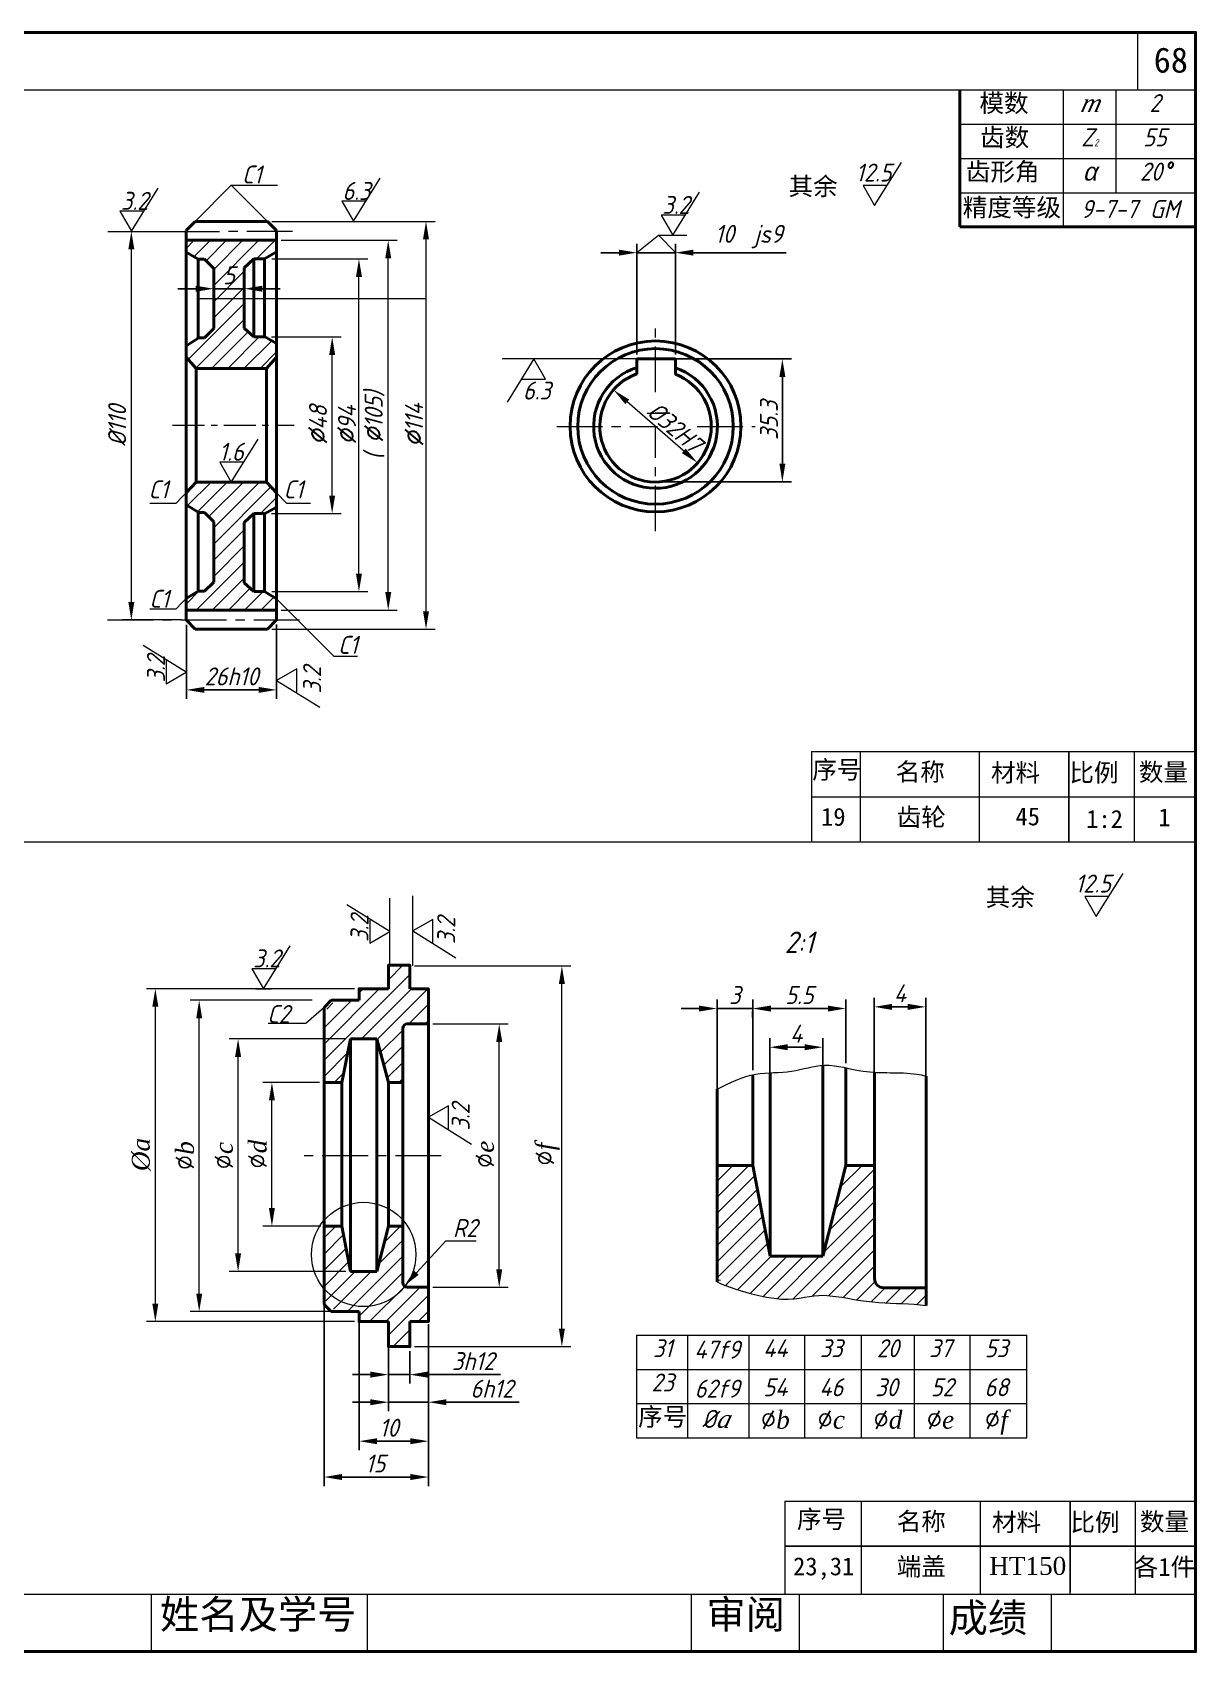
# Model space of a CAD drawing. Header units: millimetres. Extents: x -634 to 1374, y -314 to 507.
# Drawn here: x 1212.4 to 1374.1, y 282.2 to 507.2 of the extents above; entities that cross this region are included whole.
import ezdxf

# ---------------------------------------------------------------- set-up
doc = ezdxf.new("R2010")
doc.units = ezdxf.units.MM
doc.header["$LTSCALE"] = 0.2
doc.linetypes.add('CENTER', pattern=[50.8, 31.75, -6.35, 6.35, -6.35])
for name, color, linetype, lineweight in [('填', 7, 'Continuous', 9), ('标', 7, 'Continuous', 13), ('点', 7, 'CENTER', 15), ('粗', 7, 'Continuous', 40), ('粗实线', 7, 'Continuous', 40), ('细', 7, 'Continuous', 15), ('细线', 7, 'Continuous', 15)]:
    doc.layers.add(name, color=color, linetype=linetype, lineweight=lineweight)
doc.styles.get("Standard").update_dxf_attribs({"font": 'isocp.shx', "oblique": 15, "height": 2.5})
doc.styles.add('字', font='SIMFANG.TTF', dxfattribs={"height": 2.5})
doc.styles.add('字2', font='SIMFANG.TTF', dxfattribs={"height": 4})
doc.styles.add('数字', font='TIMESI.TTF', dxfattribs={"height": 2.5})
doc.dimstyles.new('ISO-25', dxfattribs={"dimtxt": 2.5, "dimasz": 2.5, "dimexe": 1.25, "dimexo": 0.625, "dimtad": 1, "dimdsep": 46, "dimtxsty": 'Standard', "dimcen": 2.5, "dimadec": 0, "dimazin": 0, "dimtfac": 1, "dimtmove": 0, "dimatfit": 3, "dimfxl": 0, "dimarcsym": 0})

# ---------------------------------------------------------------- blocks, each defined once
blk = doc.blocks.new('*D1')
at = {"layer": 'Defpoints', "color": 0}
for p in [(1252.95, 332.05), (1267.46, 328.38), (1267.46, 306.5)]:
    blk.add_point(p, dxfattribs=at)
at = {"layer": '标', "color": 0, "lineweight": -2}
for p, q in [((1252.95, 331.43), (1252.95, 305.25)), ((1267.46, 327.75), (1267.46, 305.25)), ((1255.45, 306.5), (1264.96, 306.5))]:
    blk.add_line(p, q, dxfattribs=at)
at = {"layer": '标', "color": 0}
for points in [[(1255.45, 306.92), (1255.45, 306.08), (1252.95, 306.5)], [(1264.96, 306.92), (1264.96, 306.08), (1267.46, 306.5)]]:
    blk.add_solid(points, dxfattribs=at)
at = {"layer": '标', "color": 0, "insert": (1260.07, 308.38), "char_height": 2.5, "attachment_point": 5}
blk.add_mtext('15', dxfattribs=at)
blk = doc.blocks.new('*D2')
at = {"layer": 'Defpoints', "color": 0}
for p in [(1257.82, 329.49), (1267.46, 327.98), (1267.46, 311.48)]:
    blk.add_point(p, dxfattribs=at)
at = {"layer": '标', "color": 0, "lineweight": -2}
for p, q in [((1257.82, 328.87), (1257.82, 310.23)), ((1267.46, 327.35), (1267.46, 310.23)), ((1260.32, 311.48), (1264.96, 311.48))]:
    blk.add_line(p, q, dxfattribs=at)
at = {"layer": '标', "color": 0}
for points in [[(1260.32, 311.89), (1260.32, 311.06), (1257.82, 311.48)], [(1264.96, 311.89), (1264.96, 311.06), (1267.46, 311.48)]]:
    blk.add_solid(points, dxfattribs=at)
at = {"layer": '标', "color": 0, "insert": (1261.96, 313.35), "char_height": 2.5, "attachment_point": 5}
blk.add_mtext('10', dxfattribs=at)
blk = doc.blocks.new('*D3')
at = {"layer": 'Defpoints', "color": 0}
for p in [(1261.89, 328.1), (1267.46, 328.38), (1267.46, 316.9)]:
    blk.add_point(p, dxfattribs=at)
at = {"layer": '标', "color": 0, "lineweight": -2}
for p, q in [((1261.89, 327.47), (1261.89, 315.65)), ((1267.46, 327.75), (1267.46, 315.65)), ((1259.39, 316.9), (1256.89, 316.9)), ((1261.89, 316.9), (1267.46, 316.9)), ((1269.96, 316.9), (1280.04, 316.9))]:
    blk.add_line(p, q, dxfattribs=at)
at = {"layer": '标', "color": 0}
for points in [[(1259.39, 317.31), (1259.39, 316.48), (1261.89, 316.9)], [(1269.96, 317.31), (1269.96, 316.48), (1267.46, 316.9)]]:
    blk.add_solid(points, dxfattribs=at)
at = {"layer": '标', "color": 0, "insert": (1276.25, 318.77), "char_height": 2.5, "attachment_point": 5}
blk.add_mtext('6h12', dxfattribs=at)
blk = doc.blocks.new('*D4')
at = {"layer": 'Defpoints', "color": 0}
for p in [(1261.89, 324.62), (1264.87, 324.62), (1264.87, 320.73)]:
    blk.add_point(p, dxfattribs=at)
at = {"layer": '标', "color": 0, "lineweight": -2}
for p, q in [((1261.89, 323.99), (1261.89, 319.48)), ((1264.87, 323.99), (1264.87, 319.48)), ((1259.39, 320.73), (1256.89, 320.73)), ((1261.89, 320.73), (1264.87, 320.73)), ((1267.37, 320.73), (1277.46, 320.73))]:
    blk.add_line(p, q, dxfattribs=at)
at = {"layer": '标', "color": 0}
for points in [[(1259.39, 321.15), (1259.39, 320.31), (1261.89, 320.73)], [(1267.37, 321.15), (1267.37, 320.31), (1264.87, 320.73)]]:
    blk.add_solid(points, dxfattribs=at)
at = {"layer": '标', "color": 0, "insert": (1273.66, 322.6), "char_height": 2.5, "attachment_point": 5}
blk.add_mtext('3h12', dxfattribs=at)
blk = doc.blocks.new('*D5')
at = {"layer": 'Defpoints', "color": 0}
for p in [(1298.99, 461.86), (1316.61, 461.86), (1298.99, 444.79)]:
    blk.add_point(p, dxfattribs=at)
at = {"layer": '标', "color": 0, "lineweight": -2}
for p, q in [((1299.62, 461.86), (1317.86, 461.86)), ((1316.61, 447.29), (1316.61, 459.36)), ((1299.62, 444.79), (1317.86, 444.79))]:
    blk.add_line(p, q, dxfattribs=at)
at = {"layer": '标', "color": 0}
for points in [[(1316.2, 459.36), (1317.03, 459.36), (1316.61, 461.86)], [(1316.2, 447.29), (1317.03, 447.29), (1316.61, 444.79)]]:
    blk.add_solid(points, dxfattribs=at)
at = {"layer": '标', "color": 0, "insert": (1314.74, 453.33), "char_height": 2.5, "attachment_point": 5, "rotation": 90}
blk.add_mtext('35.3', dxfattribs=at)
blk = doc.blocks.new('*D6')
at = {"layer": 'Defpoints', "color": 0}
for p in [(1301.75, 476.63), (1296.4, 461.86), (1301.75, 461.86)]:
    blk.add_point(p, dxfattribs=at)
at = {"layer": '细', "color": 0, "lineweight": -2}
for p, q in [((1296.4, 462.49), (1296.4, 477.88)), ((1301.75, 462.49), (1301.75, 477.88)), ((1293.9, 476.63), (1291.4, 476.63)), ((1296.4, 476.63), (1301.75, 476.63)), ((1304.25, 476.63), (1317.15, 476.63))]:
    blk.add_line(p, q, dxfattribs=at)
at = {"layer": '细', "color": 0}
for points in [[(1293.9, 477.05), (1293.9, 476.22), (1296.4, 476.63)], [(1304.25, 477.05), (1304.25, 476.22), (1301.75, 476.63)]]:
    blk.add_solid(points, dxfattribs=at)
at = {"layer": '细', "color": 0, "insert": (1311.95, 478.87), "char_height": 2.5, "attachment_point": 5}
blk.add_mtext('10  js9', dxfattribs=at)
blk = doc.blocks.new('*D7')
at = {"layer": 'Defpoints', "color": 0}
for p in [(1233.83, 425.55), (1246.36, 425.59), (1246.36, 415.88)]:
    blk.add_point(p, dxfattribs=at)
at = {"layer": '标', "color": 0, "lineweight": -2}
for p, q in [((1233.83, 424.92), (1233.83, 414.63)), ((1246.36, 424.97), (1246.36, 414.63)), ((1236.33, 415.88), (1243.86, 415.88))]:
    blk.add_line(p, q, dxfattribs=at)
at = {"layer": '标', "color": 0}
for points in [[(1236.33, 416.29), (1236.33, 415.46), (1233.83, 415.88)], [(1243.86, 416.29), (1243.86, 415.46), (1246.36, 415.88)]]:
    blk.add_solid(points, dxfattribs=at)
at = {"layer": '标', "color": 0, "insert": (1240.1, 417.75), "char_height": 2.5, "attachment_point": 5}
blk.add_mtext('26h10', dxfattribs=at)
blk = doc.blocks.new('*D8')
at = {"layer": 'Defpoints', "color": 0}
for p in [(1237.63, 471.62), (1237.63, 471.04), (1241.87, 471.12)]:
    blk.add_point(p, dxfattribs=at)
at = {"layer": '标', "color": 0, "lineweight": -2}
for p, q in [((1237.63, 471.67), (1237.63, 472.87)), ((1241.87, 471.74), (1241.87, 472.87)), ((1235.13, 471.62), (1232.63, 471.62)), ((1241.87, 471.62), (1237.63, 471.62)), ((1244.37, 471.62), (1246.87, 471.62))]:
    blk.add_line(p, q, dxfattribs=at)
at = {"layer": '标', "color": 0}
for points in [[(1235.13, 472.04), (1235.13, 471.21), (1237.63, 471.62)], [(1244.37, 472.04), (1244.37, 471.21), (1241.87, 471.62)]]:
    blk.add_solid(points, dxfattribs=at)
at = {"layer": '标', "color": 0, "insert": (1239.75, 473.5), "char_height": 2.5, "attachment_point": 5}
blk.add_mtext('5', dxfattribs=at)
blk = doc.blocks.new('CUZAO')
for p, q in [((-20.17, -4.19), (-15.78, 2.87)), ((-18.27, -0.9), (-22.07, -0.9)), ((-22.07, -0.9), (-20.17, -4.19))]:
    blk.add_line(p, q)
blk = doc.blocks.new('*D38')
at = {"layer": 'Defpoints', "color": 0}
for p in [(1312.47, 371.85), (1312.47, 371.6), (1307.54, 359.79)]:
    blk.add_point(p, dxfattribs=at)
at = {"layer": '细', "color": 0, "lineweight": -2}
for p, q in [((1305.04, 371.6), (1302.54, 371.6)), ((1307.54, 360.41), (1307.54, 372.85)), ((1307.54, 371.6), (1312.47, 371.6)), ((1314.97, 371.6), (1317.47, 371.6)), ((1312.47, 371.22), (1312.47, 370.35))]:
    blk.add_line(p, q, dxfattribs=at)
at = {"layer": '细', "color": 0}
for points in [[(1305.04, 372.01), (1305.04, 371.18), (1307.54, 371.6)], [(1314.97, 372.01), (1314.97, 371.18), (1312.47, 371.6)]]:
    blk.add_solid(points, dxfattribs=at)
at = {"layer": '细', "color": 0, "insert": (1310.01, 373.47), "char_height": 2.5, "attachment_point": 5}
blk.add_mtext('3', dxfattribs=at)
blk = doc.blocks.new('*D39')
at = {"layer": 'Defpoints', "color": 0}
for p in [(1336.52, 371.83), (1329.36, 362.12), (1336.52, 361.6)]:
    blk.add_point(p, dxfattribs=at)
at = {"layer": '细', "color": 0, "lineweight": -2}
for p, q in [((1329.36, 362.74), (1329.36, 373.08)), ((1331.86, 371.83), (1334.02, 371.83)), ((1336.52, 362.22), (1336.52, 373.08))]:
    blk.add_line(p, q, dxfattribs=at)
at = {"layer": '细', "color": 0}
for points in [[(1331.86, 372.25), (1331.86, 371.41), (1329.36, 371.83)], [(1334.02, 372.25), (1334.02, 371.41), (1336.52, 371.83)]]:
    blk.add_solid(points, dxfattribs=at)
at = {"layer": '细', "color": 0, "insert": (1332.94, 373.71), "char_height": 2.5, "attachment_point": 5}
blk.add_mtext('4', dxfattribs=at)
blk = doc.blocks.new('*D40')
at = {"layer": 'Defpoints', "color": 0}
for p in [(1322.21, 366.22), (1322.21, 363.08), (1314.85, 362.05)]:
    blk.add_point(p, dxfattribs=at)
at = {"layer": '细', "color": 0, "lineweight": -2}
for p, q in [((1314.85, 362.68), (1314.85, 367.47)), ((1322.21, 363.71), (1322.21, 367.47)), ((1317.35, 366.22), (1319.71, 366.22))]:
    blk.add_line(p, q, dxfattribs=at)
at = {"layer": '细', "color": 0}
for points in [[(1317.35, 366.64), (1317.35, 365.81), (1314.85, 366.22)], [(1319.71, 366.64), (1319.71, 365.81), (1322.21, 366.22)]]:
    blk.add_solid(points, dxfattribs=at)
at = {"layer": '细', "color": 0, "insert": (1318.53, 368.1), "char_height": 2.5, "attachment_point": 5}
blk.add_mtext('4', dxfattribs=at)
blk = doc.blocks.new('*D41')
at = {"layer": 'Defpoints', "color": 0}
for p in [(1325.43, 371.6), (1312.52, 362.4), (1325.43, 363.37)]:
    blk.add_point(p, dxfattribs=at)
at = {"layer": '填', "color": 0, "lineweight": -2}
for p, q in [((1312.52, 363.02), (1312.52, 372.85)), ((1315.02, 371.6), (1322.93, 371.6)), ((1325.43, 364), (1325.43, 372.85))]:
    blk.add_line(p, q, dxfattribs=at)
at = {"layer": '填', "color": 0}
for points in [[(1315.02, 372.01), (1315.02, 371.18), (1312.52, 371.6)], [(1322.93, 372.01), (1322.93, 371.18), (1325.43, 371.6)]]:
    blk.add_solid(points, dxfattribs=at)
at = {"layer": '填', "color": 0, "insert": (1318.97, 373.47), "char_height": 2.5, "attachment_point": 5}
blk.add_mtext('5.5', dxfattribs=at)

msp = doc.modelspace()

# ---------------------------------------------------------------- hatches: boundary and pattern name
at = {"layer": '填'}
h = msp.add_hatch(dxfattribs=at)
h.set_pattern_fill('ANSI31', color=256, scale=0.5, style=0)
h.paths.add_polyline_path([(1241.87, 474.542), (1243.22, 475.762), (1244.68, 475.762), (1246.364, 476.762), (1246.364, 478.349), (1233.78, 478.349), (1233.78, 476.715), (1235.465, 475.715), (1236.352, 475.715), (1237.632, 474.435), (1237.632, 470.254), (1241.87, 470.254)])
h.paths.add_polyline_path([(1237.632, 466.072), (1236.352, 464.792), (1235.562, 464.792), (1233.78, 463.69), (1233.78, 462.089), (1235.193, 460.552), (1244.951, 460.552), (1246.364, 462.089), (1246.364, 464.011), (1244.68, 464.97), (1244.68, 464.913), (1243.22, 464.913), (1241.87, 466.145), (1241.87, 470.254), (1237.632, 470.254)])
h.paths.add_polyline_path([(1237.632, 439.225), (1237.632, 430.863), (1236.352, 429.583), (1235.465, 429.583), (1233.78, 428.583), (1233.78, 426.948), (1246.364, 426.948), (1246.364, 428.536), (1244.68, 429.536), (1243.22, 429.536), (1241.87, 430.756), (1241.87, 439.153), (1243.22, 440.385), (1244.68, 440.385), (1244.68, 440.328), (1246.364, 441.287), (1246.364, 443.27), (1244.951, 444.746), (1235.193, 444.746), (1234.068, 443.571), (1233.78, 443.27), (1233.78, 441.608), (1235.562, 440.505), (1236.352, 440.505)])
h.paths.add_polyline_path([(1238.496, 474.764), (1241.006, 474.764), (1241.006, 471.729), (1238.496, 471.729)], flags=24)
h = msp.add_hatch(dxfattribs=at)
h.set_pattern_fill('ANSI31', color=256, scale=0.5, style=0)
h.set_pattern_definition([(45, (0.119, 5.1206), (-1.122532, 1.122532), [])])
h.paths.add_polyline_path([(1260.302, 335.061), (1256.625, 335.061), (1255.434, 341.376), (1252.949, 341.376), (1252.949, 332.051, 0.4142136), (1255.509, 329.491), (1257.818, 329.491), (1257.818, 328.099), (1261.892, 328.099), (1261.892, 324.618), (1264.873, 324.618), (1264.873, 328.099), (1267.457, 328.099), (1267.457, 332.873), (1264.52, 332.873, -0.4142136), (1263.88, 333.513), (1263.88, 341.376), (1261.892, 341.376)])
h.paths.add_polyline_path([(1257.818, 374.343), (1257.818, 372.752), (1255.509, 372.752, 0.4142136), (1252.949, 370.192), (1252.949, 361.329), (1255.434, 361.329), (1256.625, 367.382), (1260.302, 367.382), (1261.892, 361.329), (1263.88, 361.329), (1263.88, 368.83, -0.4142136), (1264.52, 369.47), (1267.457, 369.47), (1267.457, 374.343), (1264.873, 374.343), (1264.873, 377.625), (1261.892, 377.625), (1261.892, 374.343)])
h = msp.add_hatch(dxfattribs=at)
h.set_pattern_fill('ANSI31', color=256, scale=0.5, style=0)
h.set_pattern_definition([(45, (-133.2397, -2.0498), (-1.122532, 1.122532), [])])
edge = h.paths.add_edge_path()
edge.add_spline(control_points=[(1307.544, 333.622), (1308.405, 333.081), (1317.115, 330.254), (1321.378, 332.431), (1328.399, 330.584), (1333.276, 330.681), (1336.016, 330.41), (1336.561, 330.349)], knot_values=[0.9894841, 0.9894841, 0.9894841, 0.9894841, 3.929878, 7.0438825, 10.3838931, 13.7046085, 14.5268741, 14.5268741, 14.5268741, 14.5268741], degree=3, periodic=0)
edge.add_line((1336.561, 330.349), (1336.561, 332.794))
edge.add_line((1336.561, 332.794), (1330.686, 332.794))
edge.add_arc((1330.686, 334.074), 1.28, 180, 270, ccw=False)
edge.add_line((1329.406, 334.074), (1329.406, 349.8))
edge.add_line((1329.406, 349.8), (1325.432, 349.8))
edge.add_line((1325.432, 349.8), (1322.252, 337.17))
edge.add_line((1322.252, 337.17), (1314.898, 337.17))
edge.add_line((1314.898, 337.17), (1312.516, 349.8))
edge.add_line((1312.516, 349.8), (1307.544, 349.8))
edge.add_line((1307.544, 349.8), (1307.544, 333.622))

# ---------------------------------------------------------------- linework, layer by layer
for p, q in [((1356.421, 394.741), (1356.421, 407.296)), ((1356.562, 290.59), (1356.562, 303.146)), ((1316.955, 296.874), (1374.144, 296.874))]:
    msp.add_line(p, q)
at = {"layer": '标'}
for p, q in [((1235.06, 480.984), (1240.073, 485.994)), ((1245.084, 480.984), (1240.073, 485.994)), ((1240.073, 485.994), (1246.504, 485.994)), ((1233.78, 479.704), (1235.06, 480.984)), ((1246.364, 479.704), (1245.084, 480.984)), ((1245.709, 480.984), (1268.367, 480.984)), ((1246.989, 478.349), (1263.119, 478.349)), ((1267.117, 426.814), (1267.117, 478.484)), ((1296.398, 476.635), (1299.425, 479.046)), ((1299.425, 479.046), (1301.749, 476.635)), ((1299.425, 479.046), (1303.325, 479.046)), ((1303.325, 479.046), (1303.325, 479.046)), ((1245.705, 475.762), (1259.052, 475.762)), ((1261.869, 429.465), (1261.869, 475.849)), ((1257.802, 432.036), (1257.802, 473.262)), ((1235.465, 470.254), (1267.117, 470.254)), ((1245.638, 464.913), (1255.329, 464.913)), ((1254.079, 442.885), (1254.079, 462.413)), ((1296.398, 461.862), (1277.698, 461.862)), ((1304.213, 447.958), (1295.066, 455.904)), ((1234.068, 443.571), (1232.401, 441.827)), ((1235.193, 444.746), (1234.068, 443.571)), ((1244.951, 444.746), (1246.364, 443.27)), ((1246.364, 443.27), (1247.744, 441.827)), ((1228.779, 441.827), (1232.401, 441.827)), ((1247.744, 441.827), (1251.068, 441.827)), ((1245.638, 440.385), (1255.329, 440.385)), ((1234.068, 428.884), (1232.401, 427.14)), ((1245.705, 429.536), (1259.052, 429.536)), ((1246.364, 428.536), (1254.294, 420.554)), ((1228.779, 427.14), (1232.401, 427.14)), ((1246.989, 426.965), (1263.119, 426.965)), ((1245.709, 424.314), (1268.367, 424.314)), ((1254.283, 420.554), (1257.608, 420.554)), ((1265.273, 377.521), (1265.273, 387.248)), ((1262.104, 377.625), (1262.104, 386.952)), ((1265.498, 377.521), (1287.236, 377.521)), ((1257.193, 374.343), (1228.271, 374.343)), ((1243.416, 374.343), (1245.666, 374.343)), ((1285.986, 327.118), (1285.986, 375.021)), ((1229.521, 330.599), (1229.521, 371.843)), ((1251.296, 372.752), (1234.364, 372.752)), ((1235.614, 331.991), (1235.614, 370.252)), ((1268.082, 369.47), (1278.534, 369.47)), ((1256, 367.382), (1239.762, 367.382)), ((1277.284, 335.373), (1277.284, 366.97)), ((1241.012, 337.561), (1241.012, 364.882)), ((1252.324, 361.329), (1244.462, 361.329)), ((1245.712, 343.876), (1245.712, 358.829)), ((1252.529, 341.376), (1244.462, 341.376)), ((1256, 335.061), (1239.762, 335.061)), ((1268.082, 332.873), (1278.534, 332.873)), ((1257.193, 329.491), (1234.364, 329.491)), ((1257.193, 328.099), (1228.271, 328.099)), ((1265.498, 324.618), (1287.236, 324.618))]:
    msp.add_line(p, q, dxfattribs=at)
for points in [[(1266.7, 478.484), (1267.533, 478.484), (1267.117, 480.984)], [(1261.452, 475.849), (1262.286, 475.849), (1261.869, 478.349)], [(1257.385, 473.262), (1258.219, 473.262), (1257.802, 475.762)], [(1253.662, 462.413), (1254.496, 462.413), (1254.079, 464.913)], [(1295.339, 456.219), (1294.793, 455.59), (1293.179, 457.544)], [(1303.193, 449.396), (1302.646, 448.767), (1304.807, 447.442)], [(1253.662, 442.885), (1254.496, 442.885), (1254.079, 440.385)], [(1257.385, 432.036), (1258.219, 432.036), (1257.802, 429.536)], [(1261.452, 429.465), (1262.286, 429.465), (1261.869, 426.965)], [(1266.7, 426.814), (1267.533, 426.814), (1267.117, 424.314)], [(1285.569, 375.021), (1286.403, 375.021), (1285.986, 377.521)], [(1229.104, 371.843), (1229.938, 371.843), (1229.521, 374.343)], [(1235.198, 370.252), (1236.031, 370.252), (1235.614, 372.752)], [(1276.867, 366.97), (1277.701, 366.97), (1277.284, 369.47)], [(1240.595, 364.882), (1241.428, 364.882), (1241.012, 367.382)], [(1245.295, 358.829), (1246.128, 358.829), (1245.712, 361.329)], [(1245.295, 343.876), (1246.128, 343.876), (1245.712, 341.376)], [(1240.595, 337.561), (1241.428, 337.561), (1241.012, 335.061)], [(1276.867, 335.373), (1277.701, 335.373), (1277.284, 332.873)], [(1235.198, 331.991), (1236.031, 331.991), (1235.614, 329.491)], [(1229.104, 330.599), (1229.938, 330.599), (1229.521, 328.099)], [(1285.569, 327.118), (1286.403, 327.118), (1285.986, 324.618)]]:
    msp.add_solid(points, dxfattribs=at)
at = {"layer": '点'}
for p, q in [((1248.593, 479.589), (1235.715, 479.532)), ((1298.993, 457.227), (1298.993, 467.112)), ((1285.263, 452.493), (1299.278, 452.493)), ((1298.993, 437.941), (1298.993, 452.316)), ((1304.766, 452.493), (1312.821, 452.493)), ((1249.551, 425.547), (1222.883, 425.547)), ((1269.224, 351.147), (1249.165, 351.147))]:
    msp.add_line(p, q, dxfattribs=at)
at = {"layer": '点', "ltscale": 0.7}
msp.add_line((1231.926, 452.649), (1248.81, 452.649), dxfattribs=at)
at = {"layer": '粗'}
for p, q in [((1235.06, 480.984), (1233.78, 479.704)), ((1233.78, 479.704), (1233.78, 476.715)), ((1245.084, 480.984), (1235.06, 480.984)), ((1246.364, 479.704), (1245.084, 480.984)), ((1246.364, 476.762), (1246.364, 479.704)), ((1246.364, 478.349), (1233.78, 478.349)), ((1233.78, 425.594), (1233.78, 476.715)), ((1233.78, 476.715), (1235.465, 475.715)), ((1236.352, 475.715), (1235.465, 475.715)), ((1235.465, 475.715), (1235.465, 464.792)), ((1236.352, 475.715), (1237.632, 474.435)), ((1241.87, 474.542), (1243.22, 475.762)), ((1243.22, 475.762), (1243.22, 464.913)), ((1243.22, 475.762), (1244.68, 475.762)), ((1246.364, 476.762), (1244.68, 475.762)), ((1246.364, 476.762), (1246.364, 425.594)), ((1237.632, 466.072), (1237.632, 474.435)), ((1241.87, 474.542), (1241.87, 466.145)), ((1236.352, 464.792), (1237.632, 466.072)), ((1241.87, 466.145), (1243.22, 464.913)), ((1233.78, 463.69), (1235.564, 464.793)), ((1235.465, 464.792), (1236.352, 464.792)), ((1243.22, 464.913), (1244.68, 464.913)), ((1246.364, 464.011), (1244.68, 464.97)), ((1233.78, 462.089), (1235.193, 460.552)), ((1244.951, 460.552), (1246.364, 462.089)), ((1296.398, 461.862), (1301.749, 461.862)), ((1296.398, 461.862), (1296.398, 459.744)), ((1301.749, 461.862), (1301.749, 459.684)), ((1244.951, 460.552), (1235.193, 460.552)), ((1235.193, 460.552), (1235.193, 452.649)), ((1244.951, 452.649), (1244.951, 460.552)), ((1235.193, 444.746), (1235.193, 452.649)), ((1244.951, 452.649), (1244.951, 444.746)), ((1233.78, 443.27), (1235.193, 444.746)), ((1244.951, 444.746), (1235.193, 444.746)), ((1244.951, 444.746), (1246.364, 443.27)), ((1233.78, 441.608), (1235.564, 440.505)), ((1246.364, 441.287), (1244.68, 440.328)), ((1235.465, 429.583), (1235.465, 440.505)), ((1235.465, 440.505), (1236.352, 440.505)), ((1236.352, 440.505), (1237.632, 439.225)), ((1237.632, 439.225), (1237.632, 430.863)), ((1241.87, 439.153), (1243.22, 440.385)), ((1241.87, 430.756), (1241.87, 439.153)), ((1243.22, 429.536), (1243.22, 440.385)), ((1243.22, 440.385), (1244.68, 440.385)), ((1236.352, 429.583), (1237.632, 430.863)), ((1241.87, 430.756), (1243.22, 429.536)), ((1233.78, 428.583), (1235.465, 429.583)), ((1236.352, 429.583), (1235.465, 429.583)), ((1243.22, 429.536), (1244.68, 429.536)), ((1246.364, 428.536), (1244.68, 429.536)), ((1246.364, 426.948), (1233.78, 426.948)), ((1235.06, 424.314), (1233.78, 425.594)), ((1246.364, 425.594), (1245.084, 424.314)), ((1245.084, 424.314), (1235.06, 424.314)), ((1252.949, 371.752), (1253.949, 372.752)), ((1252.949, 330.491), (1252.949, 371.752)), ((1257.818, 372.752), (1253.949, 372.752)), ((1257.818, 372.752), (1255.509, 372.752)), ((1267.457, 369.47), (1264.52, 369.47)), ((1255.434, 361.329), (1256.625, 367.382)), ((1256.625, 335.061), (1256.625, 367.382)), ((1260.302, 367.382), (1256.625, 367.382)), ((1260.302, 335.061), (1260.302, 367.382)), ((1260.302, 367.382), (1261.892, 361.329)), ((1263.88, 333.513), (1263.88, 368.83)), ((1312.516, 349.8), (1312.516, 362.399)), ((1314.898, 337.17), (1314.898, 362.678)), ((1322.252, 337.17), (1322.252, 363.712)), ((1329.406, 334.074), (1329.406, 362.741)), ((1255.434, 361.329), (1252.949, 361.329)), ((1255.434, 341.376), (1255.434, 361.329)), ((1263.88, 361.329), (1261.892, 361.329)), ((1307.544, 333.622), (1307.544, 360.411)), ((1312.516, 349.8), (1307.544, 349.8)), ((1312.516, 349.8), (1314.898, 337.17)), ((1325.432, 349.8), (1322.252, 337.17)), ((1329.406, 349.8), (1325.432, 349.8)), ((1255.434, 341.376), (1252.949, 341.376)), ((1255.434, 341.376), (1256.625, 335.061)), ((1261.892, 341.376), (1260.302, 335.061)), ((1263.88, 341.376), (1261.892, 341.376)), ((1322.252, 337.17), (1314.898, 337.17)), ((1260.302, 335.061), (1256.625, 335.061)), ((1267.457, 332.873), (1264.52, 332.873)), ((1336.561, 332.794), (1330.686, 332.794)), ((1252.949, 330.491), (1253.949, 329.491)), ((1257.818, 329.491), (1253.949, 329.491))]:
    msp.add_line(p, q, dxfattribs=at)
msp.add_lwpolyline([(1044.003, 282.241), (1374.003, 282.241), (1374.003, 507.241), (1044.003, 507.241)], close=True, dxfattribs=at)
for points in [[(1261.892, 374.343), (1261.892, 377.625), (1264.873, 377.625), (1264.873, 374.343)], [(1257.818, 372.752), (1257.818, 374.343), (1261.892, 374.343)], [(1264.873, 374.343), (1267.457, 374.343), (1267.457, 328.099), (1264.873, 328.099)], [(1325.432, 349.8), (1325.432, 363.371)], [(1261.892, 341.376), (1261.892, 361.329)], [(1336.561, 362.224), (1336.561, 330.349)], [(1261.892, 328.099), (1257.818, 328.099), (1257.818, 329.491)], [(1264.873, 328.099), (1264.873, 324.618), (1261.892, 324.618), (1261.892, 328.099)]]:
    msp.add_lwpolyline(points, dxfattribs=at)
for radius in [11.87, 10.802, 3.637978807091713e-14]:
    msp.add_circle((1298.993, 452.493), radius, dxfattribs=at)
for centre, radius, start, end in [((1298.993, 452.493), 8.595, 107.57034, 71.29209), ((1298.993, 452.493), 7.743, 109.57818, 69.14304), ((1264.52, 368.83), 0.64, 90, 180), ((1264.52, 333.513), 0.64, 180, 270), ((1330.686, 334.074), 1.28, 180, 270)]:
    msp.add_arc(centre, radius, start, end, dxfattribs=at)
at = {"layer": '粗实线'}
for p, q in [((1341.252, 499.241), (1341.252, 489.721)), ((1341.252, 489.721), (1341.252, 480.201)), ((1341.252, 480.201), (1374.003, 480.201)), ((1244.68, 475.762), (1244.68, 464.913)), ((1244.68, 429.536), (1244.68, 440.385))]:
    msp.add_line(p, q, dxfattribs=at)
at = {"layer": '细'}
for p, q in [((1366.003, 499.241), (1366.003, 507.241)), ((1044.003, 499.241), (1374.003, 499.241)), ((1341.252, 499.241), (1374.003, 499.241)), ((1355.651, 489.721), (1355.651, 499.241)), ((1362.947, 499.241), (1362.947, 489.721)), ((1374.003, 489.721), (1374.003, 499.241)), ((1341.252, 494.481), (1374.003, 494.481)), ((1355.651, 484.961), (1355.651, 494.481)), ((1362.947, 494.481), (1362.947, 484.961)), ((1374.003, 484.961), (1374.003, 494.481)), ((1341.252, 489.721), (1374.003, 489.721)), ((1355.651, 480.201), (1355.651, 489.721)), ((1362.947, 489.721), (1362.947, 484.961)), ((1374.003, 480.201), (1374.003, 489.721)), ((1341.252, 484.961), (1374.003, 484.961)), ((1226.187, 428.094), (1226.187, 477.104)), ((1233.155, 425.594), (1224.937, 425.594)), ((1320.678, 407.296), (1320.678, 394.741)), ((1327.474, 394.741), (1327.474, 407.297)), ((1343.947, 407.301), (1343.947, 394.741)), ((1365.455, 407.305), (1365.455, 394.741)), ((1320.678, 401.024), (1374.144, 401.024)), ((1374.003, 401.024), (1374.003, 394.741)), ((1044.003, 394.741), (1374.003, 394.741)), ((1252.949, 371.752), (1250.429, 369.51)), ((1250.429, 369.51), (1245.181, 369.51)), ((1269.862, 339.299), (1265.781, 334.879)), ((1269.862, 339.299), (1274.079, 339.299)), ((1296.333, 326.224), (1296.333, 316.704)), ((1296.333, 326.224), (1327.613, 326.224)), ((1303.473, 316.704), (1303.473, 326.224)), ((1311.973, 326.224), (1311.973, 316.704)), ((1319.743, 316.704), (1319.743, 326.224)), ((1320.473, 326.224), (1350.549, 326.224)), ((1327.613, 316.704), (1327.613, 326.224)), ((1334.909, 326.224), (1334.909, 316.704)), ((1342.68, 316.704), (1342.68, 326.224)), ((1350.549, 316.704), (1350.549, 326.224)), ((1296.333, 321.464), (1296.333, 311.944)), ((1296.333, 321.464), (1327.613, 321.464)), ((1303.473, 311.944), (1303.473, 321.464)), ((1311.973, 321.464), (1311.973, 311.944)), ((1319.743, 311.944), (1319.743, 321.464)), ((1320.473, 321.464), (1350.549, 321.464)), ((1327.613, 311.944), (1327.613, 321.464)), ((1334.909, 321.464), (1334.909, 311.944)), ((1342.68, 311.944), (1342.68, 321.464)), ((1350.549, 311.944), (1350.549, 321.464)), ((1296.333, 316.704), (1327.613, 316.704)), ((1320.473, 316.704), (1350.549, 316.704)), ((1296.333, 311.944), (1327.613, 311.944)), ((1320.473, 311.944), (1350.549, 311.944)), ((1316.955, 303.146), (1316.955, 290.241)), ((1327.615, 290.59), (1327.615, 303.147)), ((1344.088, 303.151), (1344.088, 290.59)), ((1365.596, 303.155), (1365.596, 290.59)), ((1327.615, 290.241), (1327.615, 296.874)), ((1344.088, 296.874), (1344.088, 290.241)), ((1356.562, 290.241), (1356.562, 296.874)), ((1365.596, 296.874), (1365.596, 290.241)), ((1374.003, 296.874), (1374.003, 290.59)), ((1044.003, 290.241), (1374.003, 290.241)), ((1209.003, 290.241), (1240.468, 290.241)), ((1229.003, 282.241), (1229.003, 290.241)), ((1259.003, 282.241), (1259.003, 290.241)), ((1304.003, 282.241), (1304.003, 290.241)), ((1319.003, 282.241), (1319.003, 290.241)), ((1339.003, 282.241), (1339.003, 290.241)), ((1354.003, 282.241), (1354.003, 290.241))]:
    msp.add_line(p, q, dxfattribs=at)
msp.add_circle((1258.447, 337.422), 7.249, dxfattribs=at)
for points, knots in [([(1307.544, 360.411), (1309.303, 361.281), (1312.582, 362.903), (1317.821, 362.537), (1322.713, 364.313), (1328.498, 362.307), (1333.237, 362.885), (1336.124, 362.345), (1336.518, 362.224)], [0, 0, 0, 0, 2.8848126, 5.3791082, 7.6949573, 10.4194177, 14.1537065, 14.773386, 14.773386, 14.773386, 14.773386]), ([(1308.002, 333.816), (1305.399, 334.118), (1316.666, 330.024), (1321.378, 332.431), (1328.399, 330.584), (1333.276, 330.681), (1336.016, 330.41), (1336.561, 330.349)], [0, 0, 0, 0, 3.929878, 7.0438825, 10.3838931, 13.7046085, 14.5268741, 14.5268741, 14.5268741, 14.5268741])]:
    msp.add_open_spline(points, degree=3, knots=knots, dxfattribs=at)
for points in [[(1225.771, 477.104), (1226.604, 477.104), (1226.187, 479.604)], [(1225.771, 428.094), (1226.604, 428.094), (1226.187, 425.594)], [(1265.475, 335.162), (1266.088, 334.597), (1264.085, 333.042)]]:
    msp.add_solid(points, dxfattribs=at)
at = {"layer": '细线'}
msp.add_line((1235.715, 479.532), (1222.938, 479.532), dxfattribs=at)
at = {"layer": '细线', "linetype": 'Continuous'}
for p, q in [((1320.678, 407.296), (1373.862, 407.296)), ((1316.955, 303.146), (1374.003, 303.146))]:
    msp.add_line(p, q, dxfattribs=at)

# ---------------------------------------------------------------- block references
at = {"layer": '细', "xscale": 0.84699999999998, "yscale": 0.84699999999998, "zscale": 0.8470000000000001}
for p in [(1346.507, 486.723), (1274.122, 484.535), (1243.271, 483.156), (1318.459, 482.597), (1257.156, 448.298), (1377.296, 387.934), (1261.625, 377.895)]:
    msp.add_blockref('CUZAO', p, dxfattribs=at)
for p, rotation in [((1264.999, 458.31), 180), ((1230.276, 435.434), 90), ((1249.916, 400.092), 270), ((1258.552, 399.373), 90), ((1268.825, 365.3), 270), ((1271.009, 339.401), 270)]:
    msp.add_blockref('CUZAO', p, dxfattribs=dict(at, rotation=rotation))

# ---------------------------------------------------------------- texts
at = {"insert": (1368.187, 505.148), "char_height": 4, "width": 6.4564, "attachment_point": 1, "style": '字2'}
msp.add_mtext('{\\fSimSun|b0|i0|c134|p2;\\H0.875x;68}', dxfattribs=at)
at = {"layer": '标', "insert": (1301.674, 452.367), "char_height": 2.5, "attachment_point": 5, "rotation": 319}
msp.add_mtext('%%c32H7', dxfattribs=at)
at = {"layer": '标', "char_height": 2.5, "attachment_point": 1}
for s, insert, width in [('C1', (1228.568, 444.987), 73.0874), ('C1', (1247.326, 444.987), 73.0874), ('C1', (1228.69, 429.781), 73.0874), ('C2', (1245.049, 372.086), 7.6973)]:
    msp.add_mtext(s, dxfattribs=dict(at, insert=insert, width=width))
at = {"layer": '标', "char_height": 2.5, "attachment_point": 5, "rotation": 90, "style": '数字'}
for s, insert in [('%%ca', (1227.552, 351.319)), ('{\\Ftxt.shx;%%c\\fTimes New Roman|b0|i1|c0|p18;d}', (1243.743, 351.352)), ('{\\Ftxt.shx;%%c\\fTimes New Roman|b0|i1|c0|p18;f}', (1284.017, 351.348)), ('{\\Ftxt.shx;%%c\\fTimes New Roman|b0|i1|c0|p18;b}', (1233.646, 351.145)), ('{\\Ftxt.shx;%%c\\fTimes New Roman|b0|i1|c0|p18;c}', (1239.043, 351.145)), ('{\\Ftxt.shx;%%c\\fTimes New Roman|b0|i1|c0|p18;e}', (1275.315, 351.328))]:
    msp.add_mtext(s, dxfattribs=dict(at, insert=insert))
at = {"layer": '细'}
for s, insert, char_height, width, attachment_point, style in [('模数', (1347.393, 498.665), 2.5, 7.6325, 2, '字'), ('{\\f仿宋_GB2312|b0|i0|c134|p49;齿数}', (1347.485, 493.905), 2.5, 7.6325, 2, '字'), ('{\\f仿宋_GB2312|b0|i0|c134|p49;齿形角}', (1347.21, 489.145), 2.5, 12.11476, 2, '字'), ('其余', (1317.469, 487.109), 2.5, 12.4264, 1, '字'), ('{\\f仿宋_GB2312|b0|i0|c134|p49;精度等级}', (1348.494, 484.167), 2.5, 13.78389, 2, '字'), ('序号', (1324.189, 406.041), 2.5, 7.14, 2, '字'), ('{\\fFangSong_GB2312|b0|i0|c134|p49;名称}', (1335.762, 405.743), 2.5, 7.14, 2, '字'), ('{\\fFangSong_GB2312|b0|i0|c134|p49;材料}', (1348.992, 405.633), 2.5, 7.14, 2, '字'), ('{\\fFangSong_GB2312|b0|i0|c134|p49;比例}', (1359.89, 405.633), 2.5, 7.14, 2, '字'), ('{\\fFangSong_GB2312|b0|i0|c134|p49;数量}', (1369.537, 405.702), 2.5, 7.14, 2, '字'), ('{\\f仿宋_GB2312|b0|i0|c134|p49;19}', (1323.69, 399.49), 2.5, 7.14, 2, '字'), ('{\\f仿宋_GB2312|b0|i0|c134|p49;齿轮}', (1335.904, 399.46), 2.5, 7.14, 2, '字'), ('{\\f仿宋_GB2312|b0|i0|c134|p49;45}', (1350.689, 399.551), 2.5, 7.14, 2, '字'), ('{\\f仿宋_GB2312|b0|i0|c134|p49;1\\f宋体|b0|i0|c0|p2;:\\f仿宋_GB2312|b0|i0|c134|p49;2}', (1361.357, 399.192), 2.5, 7.14, 2, '字'), ('{\\fFangSong_GB2312|b0|i0|c134|p49;1}', (1369.678, 399.418), 2.5, 7.14, 2, '字'), ('{\\f仿宋_GB2312|b0|i0|c134|p49;其余}', (1348.258, 388.32), 2.5, 7.14, 2, '字'), ('序号', (1299.986, 316.128), 2.5, 7.63246, 2, '字'), ('{\\Ftxt.shx;%%c\\fTimes New Roman|b0|i1|c0|p18;b}', (1315.626, 315.715), 2.5, 7.6325, 2, '数字'), ('{\\Ftxt.shx;%%c\\fTimes New Roman|b0|i1|c0|p18;c}', (1323.397, 315.715), 2.5, 7.6325, 2, '数字'), ('{\\Ftxt.shx;%%c\\fTimes New Roman|b0|i1|c0|p18;d}', (1331.266, 315.715), 2.5, 7.6325, 2, '数字'), ('{\\Ftxt.shx;%%c\\fTimes New Roman|b0|i1|c0|p18;e}', (1338.562, 315.715), 2.5, 7.6325, 2, '数字'), ('{\\Ftxt.shx;%%c\\fTimes New Roman|b0|i1|c0|p18;f}', (1346.333, 315.715), 2.5, 7.6325, 2, '数字'), ('序号', (1322.048, 301.89), 2.5, 7.14, 2, '字'), ('{\\fFangSong_GB2312|b0|i0|c134|p49;名称}', (1335.904, 301.593), 2.5, 7.14, 2, '字'), ('{\\fFangSong_GB2312|b0|i0|c134|p49;材料}', (1349.133, 301.482), 2.5, 7.14, 2, '字'), ('{\\fFangSong_GB2312|b0|i0|c134|p49;比例}', (1360.031, 301.482), 2.5, 7.14, 2, '字'), ('{\\fFangSong_GB2312|b0|i0|c134|p49;数量}', (1369.678, 301.551), 2.5, 7.14, 2, '字'), ('{\\f仿宋_GB2312|b0|i0|c134|p49;23,31}', (1322.351, 295.34), 2.5, 7.14, 2, '字'), ('{\\f仿宋_GB2312|b0|i0|c134|p49;端盖}', (1335.904, 295.31), 2.5, 7.14, 2, '字'), ('{\\fTimes New Roman|b0|i0|c0|p18;HT150}', (1350.689, 295.401), 2.5, 7.14, 2, '字'), ('{\\fFangSong_GB2312|b0|i0|c134|p49;各1件}', (1369.678, 295.268), 2.5, 11.43067, 2, '字'), ('{\\f仿宋_GB2312|b0|i0|c134|p49;姓名及学号}', (1230.167, 289.418), 4, 33.35623, 1, '字2'), ('{\\f仿宋_GB2312|b0|i0|c134|p49;审阅}', (1306.067, 289.42), 4, 33.35623, 1, '字2'), ('{\\f仿宋_GB2312|b0|i0|c134|p49;成绩}', (1339.701, 288.946), 4, 33.35623, 1, '字2')]:
    msp.add_mtext(s, dxfattribs=dict(at, insert=insert, char_height=char_height, width=width, attachment_point=attachment_point, style=style))
for s, insert, char_height, width, attachment_point in [('{\\fTimes New Roman|b0|i1|c0|p18;m}', (1359.305, 498.665), 2.5, 7.6325, 2), ('2', (1368.355, 498.665), 2.5, 7.6325, 2), ('Z{\\H0.4x;2}', (1359.305, 493.905), 2.5, 7.6325, 2), ('55', (1368.355, 493.905), 2.5, 7.6325, 2), ('{\\f幼圆|b0|i0|c134|p49;α}', (1359.305, 489.145), 2.5, 7.6325, 2), ('20{\\Ftxt.shx;%%d}', (1368.453, 489.145), 2.5, 7.6325, 2), ('9-7-7{\\f仿宋_GB2312|b0|i0|c0|p49; }GM', (1364.913, 483.945), 2.5, 24.266, 2), ('2:1', (1316.921, 382.299), 3, 40.5573, 1), ('31', (1299.986, 325.648), 2.5, 7.6325, 2), ('47f9', (1307.558, 325.455), 2.5, 7.6325, 2), ('44', (1315.626, 325.648), 2.5, 7.6325, 2), ('33', (1323.397, 325.648), 2.5, 7.6325, 2), ('20', (1331.266, 325.648), 2.5, 7.6325, 2), ('37', (1338.562, 325.648), 2.5, 7.6325, 2), ('53', (1346.333, 325.648), 2.5, 7.6325, 2), ('23', (1299.986, 320.888), 2.5, 7.6325, 2), ('62f9', (1307.558, 320.034), 2.5, 7.6325, 2), ('54', (1315.626, 320.227), 2.5, 7.6325, 2), ('46', (1323.397, 320.227), 2.5, 7.6325, 2), ('30', (1331.074, 320.227), 2.5, 7.6325, 2), ('52', (1338.807, 320.227), 2.5, 7.6325, 2), ('68', (1346.333, 320.227), 2.5, 7.6325, 2), ('%%c{\\fTimes New Roman|b0|i1|c0|p18;a}', (1307.375, 315.828), 2.5, 7.6325, 2)]:
    msp.add_mtext(s, dxfattribs=dict(at, insert=insert, char_height=char_height, width=width, attachment_point=attachment_point))
at = {"layer": '细', "char_height": 2.5}
for s, insert, attachment_point in [('C1', (1244.286, 488.74), 3), ('12.5', (1331.761, 489.019), 3), ('6.3', (1259.376, 486.458), 3), ('3.2', (1228.526, 485.078), 3), ('3.2', (1303.713, 484.52), 3), ('6.3', (1284.44, 458.72), 3), ('1.6', (1241.78, 450.22), 3), ('C1', (1257.626, 423.381), 3), ('12.5', (1362.237, 390.223), 3), ('3.2', (1246.879, 379.818), 3), ('R2', (1272.551, 341.098), 5)]:
    msp.add_mtext(s, dxfattribs=dict(at, insert=insert, attachment_point=attachment_point))
at = {"layer": '细', "char_height": 2.5, "rotation": 90}
for s, insert, attachment_point in [('( {\\Ftxt.shx;%%c}105)', (1259.977, 452.657), 5), ('%%c110', (1224.218, 452.599), 5), ('{\\Ftxt.shx;%%c}48', (1252.11, 452.649), 5), ('{\\Ftxt.shx;%%c}94', (1256.138, 452.649), 5), ('{\\Ftxt.shx;%%c}114', (1265.453, 452.649), 5), ('3.2', (1228.354, 420.688), 3), ('3.2', (1250.049, 419.147), 3), ('3.2', (1256.63, 384.627), 3), ('3.2', (1268.671, 384.321), 3), ('3.2', (1270.679, 358.423), 3)]:
    msp.add_mtext(s, dxfattribs=dict(at, insert=insert, attachment_point=attachment_point))

# ---------------------------------------------------------------- dimensions: what is measured, and where the dimension line sits
at = {"layer": '填'}
dim = msp.add_linear_dim(base=(1325.432, 371.598), p1=(1312.516, 362.399), p2=(1325.432, 363.371), text='5.5', dimstyle='ISO-25', dxfattribs=at)
dim.commit()
dim.dimension.update_dxf_attribs({"geometry": '*D41', "text_midpoint": (1318.974, 373.473)})
at = {"layer": '标'}
for base, p1, p2, angle, text, picture, middle in [((1237.632, 471.622), (1241.87, 471.115), (1237.632, 471.042), 180, '5', '*D8', (1239.751, 473.497)), ((1316.612, 461.862), (1298.993, 444.792), (1298.993, 461.862), 90, '35.3', '*D5', (1314.737, 453.327)), ((1246.364, 415.878), (1233.828, 425.547), (1246.364, 425.594), 180, '26h10', '*D7', (1240.096, 417.753)), ((1267.457, 316.896), (1261.892, 328.099), (1267.457, 328.378), 180, '6h12', '*D3', (1276.248, 318.771)), ((1264.873, 320.729), (1261.892, 324.618), (1264.873, 324.618), 180, '3h12', '*D4', (1273.665, 322.604))]:
    dim = msp.add_linear_dim(base=base, p1=p1, p2=p2, angle=angle, text=text, dimstyle='ISO-25', dxfattribs=at)
    dim.commit()
    dim.dimension.update_dxf_attribs({"geometry": picture, "text_midpoint": middle})
for base, p1, p2, text, picture, middle in [((1267.457, 306.501), (1252.949, 332.051), (1267.457, 328.378), '15', '*D1', (1260.07, 306.501)), ((1267.457, 311.477), (1257.818, 329.491), (1267.457, 327.978), '10', '*D2', (1261.96, 311.477))]:
    dim = msp.add_linear_dim(base=base, p1=p1, p2=p2, angle=180, text=text, dimstyle='ISO-25', dxfattribs=at)
    dim.commit()
    dim.dimension.update_dxf_attribs({"geometry": picture, "text_midpoint": middle, "dimtype": 160})
at = {"layer": '细'}
dim = msp.add_linear_dim(base=(1301.749, 476.635), p1=(1296.398, 461.862), p2=(1301.749, 461.862), angle=180, text='10  js9', dimstyle='ISO-25', dxfattribs=at)
dim.commit()
dim.dimension.update_dxf_attribs({"geometry": '*D6', "text_midpoint": (1311.95, 478.874)})
for base, p1, p2, text, picture, middle in [((1312.473, 371.598), (1307.544, 359.786), (1312.473, 371.846), '3', '*D38', (1310.008, 373.473)), ((1336.518, 371.831), (1329.363, 362.119), (1336.518, 361.599), '4', '*D39', (1332.941, 373.706)), ((1322.209, 366.224), (1314.855, 362.051), (1322.209, 363.084), '4', '*D40', (1318.532, 368.099))]:
    dim = msp.add_linear_dim(base=base, p1=p1, p2=p2, text=text, dimstyle='ISO-25', dxfattribs=at)
    dim.commit()
    dim.dimension.update_dxf_attribs({"geometry": picture, "text_midpoint": middle})

doc.saveas('drawing.dxf')
